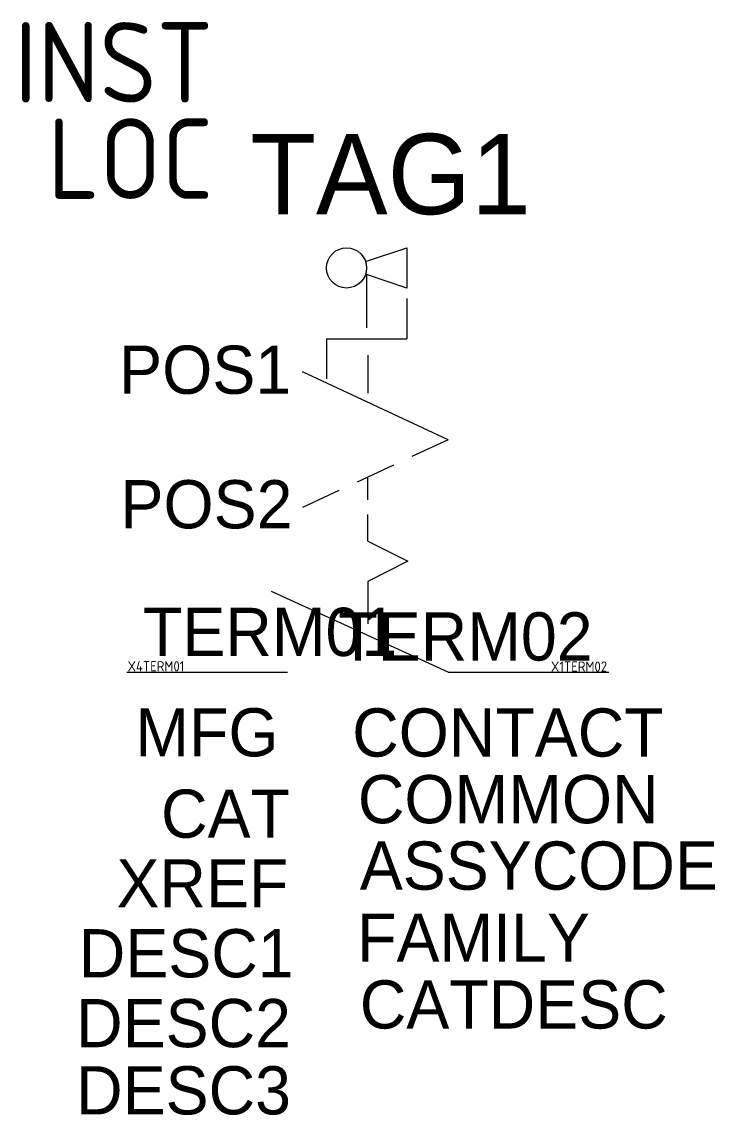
# Model space of a CAD drawing. Header units: millimetres. Extents: x -11.8 to 9.8, y -22.8 to 11.2.
import ezdxf
from ezdxf.enums import TextEntityAlignment as Align

# ---------------------------------------------------------------- set-up
doc = ezdxf.new("R2010")
doc.units = ezdxf.units.MM
doc.styles.add('WD_IEC', font='isocp2.shx', dxfattribs={"width": 0.9, "height": 4})

msp = doc.modelspace()

# ---------------------------------------------------------------- linework, layer by layer
for p, q in [((-1.069, 3.771), (0.213, 4.198)), ((0.213, 4.198), (0.213, 2.948)), ((0.213, 2.948), (-1.069, 3.376)), ((-1.036, 3.365), (-1.037, 1.714)), ((0.213, 2.618), (0.213, 1.368)), ((-2.287, 1.368), (-2.287, 0.118)), ((-2.287, 1.368), (0.213, 1.368)), ((-1, 0.855), (-1, -0.327)), ((1.5, -1.77), (-3.036, 0.338)), ((1.5, -1.77), (0.367, -2.298)), ((-0.199, -2.562), (-1.332, -3.091)), ((-1, -3.645), (-0.999, -2.973)), ((-1.898, -3.355), (-3.031, -3.883)), ((-1, -4.931), (-1, -4.095)), ((-1, -4.931), (0.25, -5.556)), ((0.25, -5.556), (-1, -6.181)), ((-1, -6.181), (-1, -7.499)), ((1.5, -9), (-4, -6.5)), ((-8.5, -9), (-3.5, -9)), ((1.5, -9), (6.5, -9))]:
    msp.add_line(p, q)
msp.add_circle((-1.662, 3.573), 0.625)

# ---------------------------------------------------------------- texts
at = {"style": 'WD_IEC', "flags": 1}
for tag, height, p in [('INST', 2.5, (-5.81, 8.723)), ('LOC', 2.5, (-5.81, 5.723)), ('X1TERM02', 0.32, (6.449, -8.992))]:
    msp.add_attdef(tag, text='', height=height, dxfattribs=at).set_placement(p, align=Align.RIGHT)
for tag, p, s, height in [('TAG1', (-4.655, 5.246), 'S', 2.5), ('TERM01', (-7.998, -8.502), '3', 1.5)]:
    msp.add_attdef(tag, p, s, height=height)
at = {"flags": 8}
for tag, text, p in [('POS1', '1', (-3.387, 0.407)), ('POS2', '2', (-3.346, -3.78))]:
    msp.add_attdef(tag, text=text, height=1.5, dxfattribs=at).set_placement(p, align=Align.MIDDLE_RIGHT)
msp.add_attdef('TERM02', text='4', height=1.5).set_placement((5.997, -8.643), align=Align.RIGHT)
at = {"style": 'WD_IEC', "flags": 1}
msp.add_attdef('X4TERM01', (-8.476, -8.982), '', height=0.32, dxfattribs=at)
at = {"flags": 1}
for tag, p in [('MFG', (-3.778, -11.627)), ('CAT', (-3.424, -14.158)), ('DESC1', (-3.309, -18.502)), ('DESC2', (-3.392, -20.676)), ('DESC3', (-3.392, -22.768))]:
    msp.add_attdef(tag, text='', height=1.5, dxfattribs=at).set_placement(p, align=Align.RIGHT)
for tag, p, s in [('CONTACT', (-1.486, -11.633), 'NO'), ('COMMON', (-1.309, -13.708), '02'), ('ASSYCODE', (-1.249, -15.774), ''), ('FAMILY', (-1.331, -18.017), 'PB_ACKO'), ('CATDESC', (-1.249, -20.095), '')]:
    msp.add_attdef(tag, p, s, height=1.5, dxfattribs=at)
at = {"lineweight": 15, "flags": 1}
msp.add_attdef('XREF', text='', height=1.5, dxfattribs=at).set_placement((-3.474, -16.327), align=Align.RIGHT)

doc.saveas('drawing.dxf')
